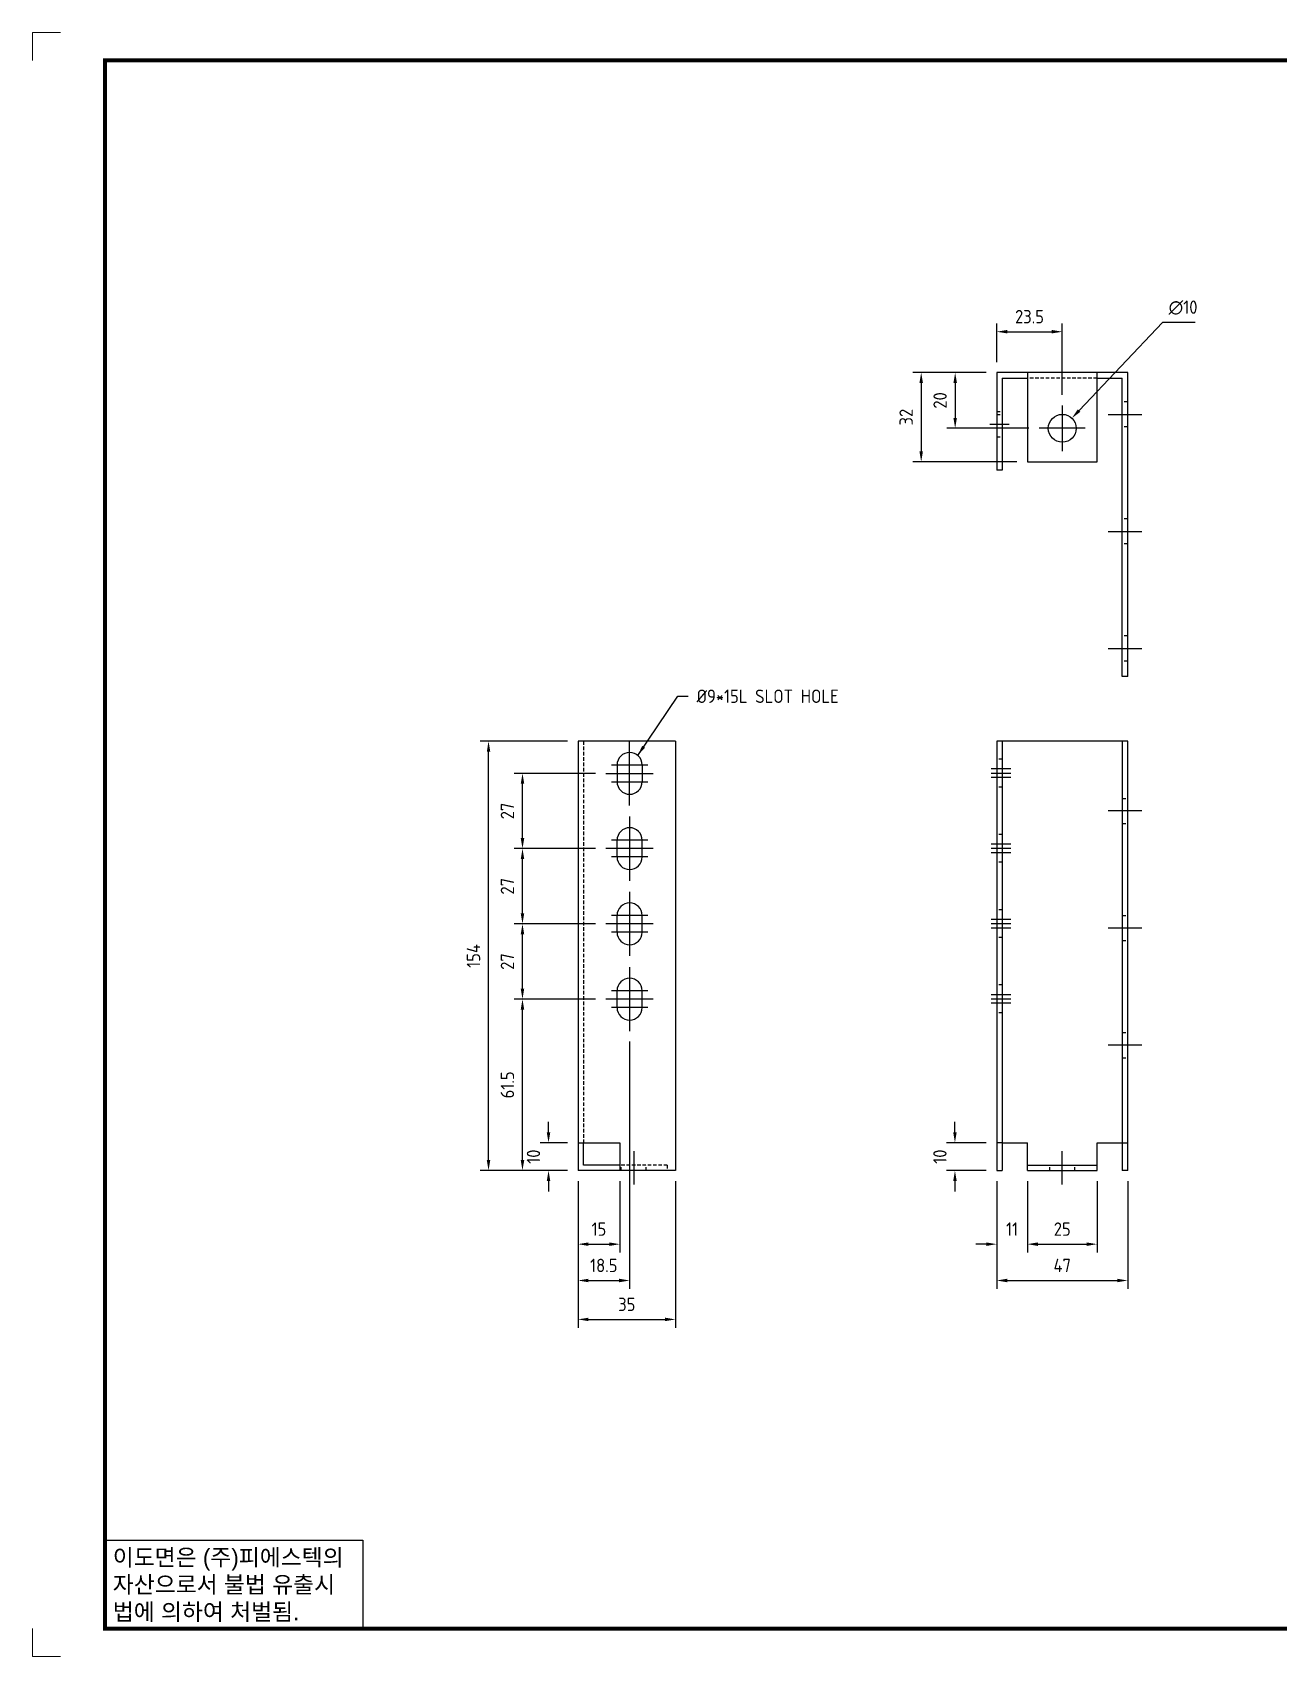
# Model space of a CAD drawing. Header units: millimetres. Extents: x 24815 to 37444, y -10619 to 6020.
# Drawn here: x 25763 to 26210, y -7723 to -7140 of the extents above; entities that cross this region are included whole.
import ezdxf
from ezdxf.enums import TextEntityAlignment as Align

# ---------------------------------------------------------------- set-up
doc = ezdxf.new("R2010")
doc.units = ezdxf.units.MM
for name, pattern in [('CENTER', [50.8, 31.75, -6.35, 6.35, -6.35]), ('CENTER1', [10, 7, -1, 1, -1]), ('HIDDEN', [9.525, 6.35, -3.175])]:
    doc.linetypes.add(name, pattern=pattern)
doc.layers.add('FORMAT-1', color=7, linetype='Continuous')
doc.layers.add('line', color=3, linetype='Continuous')
doc.styles.add('h1', font='')
doc.styles.add('HAN', font='')
doc.styles.add('RC', font='ROMANC.SHX')
doc.styles.add('ROMANT', font='romant')
doc.styles.get("Standard").update_dxf_attribs({"font": 'ISOCP.SHX', "bigfont": 'WHGTXT.SHX'})
doc.styles.get('h1').set_extended_font_data('New Gulim')
doc.styles.get('HAN').set_extended_font_data('GulimChe')
doc.dimstyles.new('PS-1.5', dxfattribs={"dimscale": 1.5, "dimtxt": 3.2, "dimasz": 2.5, "dimexe": 2, "dimexo": 2.5, "dimgap": 2, "dimtad": 1, "dimtoh": 1, "dimrnd": 0.05, "dimzin": 12, "dimdsep": 46, "dimtxsty": 'Standard', "dimcen": 0, "dimclrt": 2, "dimazin": 3, "dimtfac": 1, "dimtofl": 0, "dimtmove": 0, "dimatfit": 3, "dimfxl": 0.18, "dimtolj": 1, "dimtzin": 0, "dimarcsym": 0})

# ---------------------------------------------------------------- blocks, each defined once
blk = doc.blocks.new('t3')
for p, q in [((0, 15.88), (46.25, 15.88)), ((0, 15.88), (0, 0)), ((46.25, 15.88), (46.25, 0)), ((0, 0), (46.25, 0))]:
    blk.add_line(p, q)
at = {"color": 1, "style": 'h1'}
for s, p in [('이도면은 (주)피에스텍의', (1.4, 11.29)), ('자산으로서 불법 유출시', (1.4, 6.41)), ('법에 의하여 처벌됨.', (1.4, 1.52))]:
    blk.add_text(s, height=3, dxfattribs=at).set_placement(p)
blk = doc.blocks.new('new LOGO')
at = {"layer": 'line'}
h = blk.add_hatch(color=250, dxfattribs=at)
h.paths.add_polyline_path([(44.5, 69.4), (46.6, 69.4, -0.129793), (52, 68, 0.221832), (43.6, 71.9), (41.5, 71.9), (41.5, 27.9), (43.6, 27.9, 0.02048), (44.5, 28)], flags=17)
h.paths.add_polyline_path([(44.5, 13.9), (57.3, 13.9, 0.72362), (77.1, 73.9, -0.679777), (54.3, 16.4), (41.5, 16.4), (41.5, -0.1), (3, -0.1), (3, -2.6), (44.5, -2.6)])
h.paths.add_polyline_path([(117.9, 14.2), (71.5, -44.4), (77.1, -39.6), (120.8, 15.6), (92, 28.9), (173.3, 106), (177.5, 111.4), (89.1, 27.6)])
h.paths.add_polyline_path([(162.7, 71.9), (162.7, 69.4), (172.5, 69.4), (172.5, 71.9)], flags=17)
h.paths.add_polyline_path([(217.7, 69.4), (230.5, 69.4), (230.5, 80.4), (227.5, 80.4), (227.5, 71.9), (214.7, 71.9), (214.7, -0.1), (175.5, -0.1), (175.5, -2.6), (217.7, -2.6)])
h.paths.add_polyline_path([(297.8, 46.6), (294.8, 46.6), (294.8, 37.4), (276, 37.4), (276, 10.9), (279, 10.9), (279, 34.9), (297.8, 34.9)])
h.paths.add_polyline_path([(300, 8.4), (297, 8.4), (297, -0.1), (237.5, -0.1), (237.5, -2.6), (300, -2.6)])
h.paths.add_polyline_path([(297.8, 80.4), (294.8, 80.4), (294.8, 71.9), (276, 71.9), (276, 49.1), (279, 49.1), (279, 69.4), (297.8, 69.4)])
h.paths.add_polyline_path([(350.2, 80.4), (347.2, 80.4), (347.2, 61.6), (350.2, 63.5)])
h.paths.add_polyline_path([(350.2, 26.7), (347.2, 35.2), (347.2, -0.1), (308.5, -0.1), (308.5, -2.6), (350.2, -2.6)])
h.paths.add_polyline_path([(402.7, 80.4), (396.5, 80.4), (379.6, 66.8), (400.5, -0.1), (361.8, -0.1), (362.7, -2.6), (403.5, -2.6), (382.6, 64.3)])
blk.add_hatch(color=5, dxfattribs=at).paths.add_polyline_path([(166.3, 35), (131, 49), (180.4, 112.7), (92, 28.9), (120.8, 15.6), (74.4, -43)])
h = blk.add_hatch(color=253, dxfattribs=at)
edge = h.paths.add_edge_path()
edge.add_ellipse((333.9, 86.4), major_axis=(-165.9, 0), ratio=0.39426, start_angle=111.5127, end_angle=334.469)
edge.add_ellipse((314.1, 81.2), major_axis=(-153.7, 0), ratio=0.40699, start_angle=121.3066, end_angle=327.7437, ccw=False)
edge.add_line((394, 27.8), (394.7, 25.6))
h = blk.add_hatch(color=1, dxfattribs=at)
h.paths.add_polyline_path([(41.5, 16.4), (54.3, 16.4, 1), (54.3, 82.9), (0, 82.9), (0, -0.1), (41.5, -0.1)])
h.paths.add_polyline_path([(41.5, 27.9), (41.5, 71.9), (43.6, 71.9, -0.414214), (54.6, 60.9), (54.6, 38.9, -0.414214), (43.6, 27.9)], flags=16)
h.paths.add_polyline_path([(214.7, 71.9), (227.5, 71.9), (227.5, 82.9), (159.7, 82.9), (159.7, 71.9), (172.5, 71.9), (172.5, -0.1), (214.7, -0.1)])
h.paths.add_polyline_path([(276, 37.4), (294.8, 37.4), (294.8, 49.1), (276, 49.1), (276, 71.9), (294.8, 71.9), (294.8, 82.9), (234.5, 82.9), (234.5, -0.1), (297, -0.1), (297, 10.9), (276, 10.9)])
h.paths.add_polyline_path([(347.2, 35.2), (359.7, -0.1), (400.5, -0.1), (379.6, 66.8), (399.7, 82.9), (380.6, 82.9), (347.2, 61.6), (347.2, 82.9), (305.5, 82.9), (305.5, -0.1), (347.2, -0.1)])
h = blk.add_hatch(color=250, dxfattribs=at)
edge = h.paths.add_edge_path()
edge.add_ellipse((237.8, -17.6), major_axis=(-14.3, 0), ratio=0.526336, start_angle=192.2456, end_angle=269.0748)
edge.add_line((238.1, -10.1), (237.6, -10.1))
edge.add_ellipse((237.8, -17.6), major_axis=(-14.3, 0), ratio=0.526336, start_angle=270.9252, end_angle=449.0748)
edge.add_line((237.6, -25.1), (238.1, -25.1))
edge.add_ellipse((237.8, -17.6), major_axis=(-14.3, 0), ratio=0.526336, start_angle=450.9252, end_angle=527.7544)
edge.add_line((251.7, -19.2), (254.1, -19.2))
edge.add_line((254.1, -19.2), (254.1, -27.1))
edge.add_line((254.1, -27.1), (263.1, -27.1))
edge.add_line((263.1, -27.1), (263.1, -10.1))
edge.add_line((263.1, -10.1), (254.1, -10.1))
edge.add_line((254.1, -10.1), (254.1, -16))
edge.add_line((254.1, -16), (251.7, -16))
h.paths.add_polyline_path([(241, -16.4), (241, -18.7, -1), (234.4, -18.7), (234.4, -16.4, -1)], flags=16)
h.paths.add_polyline_path([(278.2, -10.1), (268.1, -10.1), (268.1, -27.1), (278.2, -27.1)])
h.paths.add_polyline_path([(310.3, -10.1), (310.3, -11.1, -0.157169), (289.3, -17.5), (294, -19.9, 0.128407), (316.3, -15.9, 0.128407), (338.6, -19.9), (343.3, -17.5, -0.157169), (322.2, -11.1), (322.2, -10.1)])
h.paths.add_polyline_path([(342.1, -25.1), (342.1, -22.3), (290.4, -22.3), (290.4, -25.1)])
h.paths.add_polyline_path([(352, -10.1), (352, -16.2, 0.414214), (354, -18.2), (378.7, -18.2), (378.7, -19.6), (390.2, -19.6), (390.2, -10.1), (378.7, -10.1), (378.7, -13.6), (374.7, -13.6), (374.7, -15.1), (378.7, -15.1), (378.7, -16.2), (364.7, -16.2), (364.7, -15.1), (371.2, -15.1), (371.2, -13.6), (364.7, -13.6), (364.7, -12.6), (374.7, -12.6), (374.7, -10.1)])
h.paths.add_polyline_path([(393.8, -10.1), (393.8, -19.6), (405, -19.6), (405, -10.1)])
h.paths.add_polyline_path([(405, -27.1), (405, -20.9), (356.8, -20.9), (356.8, -23), (391.8, -23), (391.8, -27.1)])
h.paths.add_polyline_path([(200.4, -10.1), (200.4, -22.3), (193.2, -22.3), (193.2, -12.6), (196.6, -12.6), (196.6, -10.1), (161, -10.1), (161, -12.6), (164.5, -12.6), (164.5, -22.3), (161, -22.3), (161, -25.1), (200.4, -25.1), (200.4, -27.1), (213.9, -27.1), (213.9, -10.1)])
h.paths.add_polyline_path([(182, -12.6), (175.6, -12.6), (175.6, -22.3), (182, -22.3)], flags=17)
blk = doc.blocks.new('format-3')
at = {"color": 3, "lineweight": 9}
for p, q in [((0, 286.3), (0, 291.3)), ((5, 291.3), (0, 291.3)), ((414.5, 291.3), (419.5, 291.3)), ((419.5, 286.3), (419.5, 291.3)), ((0, 5), (0, 0)), ((419.5, 5), (419.5, 0)), ((5, 0), (0, 0)), ((414.5, 0), (419.5, 0))]:
    blk.add_line(p, q, dxfattribs=at)
at = {"color": 180}
for p, q in [((258.97, 281.75), (258.97, 286.3)), ((272.71, 281.75), (272.71, 286.3)), ((287.94, 281.75), (287.94, 286.3)), ((367.22, 281.75), (367.22, 286.3)), ((382.45, 281.75), (382.45, 286.3)), ((397.61, 281.75), (397.61, 286.3)), ((258.97, 281.75), (414.5, 281.75)), ((228.5, 39.49), (228.5, 5)), ((228.5, 39.49), (414.5, 39.49)), ((235.29, 39.49), (235.29, 34.21)), ((261.24, 34.21), (261.24, 39.49)), ((326.9, 39.49), (326.9, 34.21)), ((356.11, 39.49), (356.11, 34.21)), ((362.93, 39.49), (362.93, 34.21)), ((384.48, 39.49), (384.48, 34.21)), ((228.5, 34.21), (252.48, 34.21)), ((268.96, 5), (268.96, 34.21)), ((285.45, 5), (285.45, 34.21)), ((301.94, 5), (301.94, 34.21)), ((314.72, 34.21), (314.72, 23.65)), ((326.9, 34.21), (326.9, 18.37)), ((356.11, 34.21), (356.11, 5)), ((228.5, 28.93), (252.48, 28.93)), ((244.89, 5.23), (244.89, 28.93)), ((252.48, 28.93), (414.5, 28.93)), ((228.5, 24.98), (252.48, 24.98)), ((301.94, 23.65), (414.5, 23.65)), ((228.5, 21.03), (252.48, 21.03)), ((301.94, 18.37), (414.5, 18.37)), ((314.72, 18.37), (314.72, 5)), ((228.5, 17.08), (252.48, 17.08)), ((228.5, 13.13), (252.48, 13.13)), ((301.94, 13.09), (356.11, 13.09)), ((228.5, 9.18), (252.48, 9.18)), ((252.48, 9.95), (301.94, 9.95))]:
    blk.add_line(p, q, dxfattribs=at)
at = {"const_width": 0.7}
blk.add_lwpolyline([(252.48, 5), (252.48, 34.21), (414.5, 34.21)], dxfattribs=at)
at = {"layer": 'FORMAT-1', "const_width": 0.7}
blk.add_lwpolyline([(13, 5), (13, 286.3), (414.5, 286.3), (414.5, 5)], close=True, dxfattribs=at)
blk.add_blockref('t3', (13, 5))
at = {"xscale": 0.05400000000000027, "yscale": 0.05400000000000027, "zscale": 0.05400000000000027}
blk.add_blockref('new LOGO', (357.35, 8.65), dxfattribs=at)
at = {"color": 2}
for s, height, style, p in [('REV. NO.', 1.56, 'RC', (260.23, 282.95)), ('DATE', 1.788, 'RC', (276.95, 282.94)), ('DESCRIPTION OF REVISION', 1.7875, 'RC', (309.98, 282.94)), ('DRA.BY', 1.788, 'RC', (369.83, 282.94)), ('CH.BY', 1.788, 'RC', (385.59, 282.94)), ('APP.BY', 1.788, 'RC', (400.18, 282.94)), ('COLOR/FINISH', 1.7424, 'RC', (363.8, 35.83)), ('NO', 1.742, 'RC', (230.16, 35.83)), ('PART NO', 1.742, 'RC', (241.36, 35.83)), ('DESCRIPTION', 1.7424, 'RC', (286.43, 35.83)), ('MATERIAL', 1.742, 'RC', (335.52, 35.83)), ("Q'TY", 1.742, 'RC', (356.17, 35.83)), ('REMARK', 1.742, 'RC', (394.37, 35.83)), (' TOLERANCE', 1.9, 'RC', (230.11, 30.22)), ('DRAWN', 1.9, 'RC', (255, 30.22)), ('CHECKED', 1.9, 'RC', (269.71, 30.22)), ('APPROVED', 1.9, 'RC', (285.8, 30.22)), ('UNIT', 1.742, 'RC', (305.19, 30.55)), ('SCALE', 1.742, 'RC', (316.32, 30.55)), ('MODEL NAME', 2.178, 'RC', (330.12, 30.46)), ('    ~ 6', 2, 'HAN', (229.8, 26.03)), ('0.08', 2, 'HAN', (246.57, 26.31)), ('mm', 1.742, 'RC', (305.67, 25.56)), ('PART NAME', 2.178, 'RC', (331.17, 25.24)), ('  7 ~ 30', 2, 'HAN', (229.8, 21.91)), ('0.1', 2, 'HAN', (246.57, 22.2)), ('3rd ANGLE PROJ.', 1.7424, 'RC', (302.87, 19.97)), ('PART NO.', 2.178, 'RC', (332.84, 19.85)), (' 31 ~ 120', 2, 'HAN', (229.8, 18.04)), ('0.2', 2, 'HAN', (246.57, 18.32)), ('121 ~ 300', 2, 'HAN', (229.8, 14.42)), ('0.4', 2, 'HAN', (246.57, 14.2)), ('SIZE', 1.742, 'RC', (305.39, 14.71)), ('REFERENCE', 2.178, 'RC', (323.52, 14.69)), ('301 ~ 600', 2, 'HAN', (229.8, 10.04)), ('0.6', 2, 'HAN', (246.57, 10.32)), ('601 ~ 1200', 2, 'HAN', (229.8, 6.05)), ('0.8', 2, 'HAN', (246.57, 6.33))]:
    blk.add_text(s, height=height, dxfattribs=dict(at, style=style)).set_placement(p)
at = {"style": 'ROMANT'}
for s, p in [('POWER', (385.15, 13.96)), ('SYSTEM', (385.15, 10.31)), ('TECHNOLOGY', (385.15, 6.56))]:
    blk.add_text(s, height=2.7, dxfattribs=at).set_placement(p)
at = {"color": 2, "lineweight": 25, "style": 'RC'}
blk.add_text('A3', height=4.182, dxfattribs=at).set_placement((304.61, 7.14))
at = {"style": 'HAN'}
for tag, height, p in [('MODEL-NAME', 3, (386.1, 31.53)), ('SCALE', 2.7, (320.81, 26.29)), ('PART-NAME', 3, (386.1, 26.29)), ('DRA-BY', 3, (260.72, 19.44)), ('CH-BY', 3, (277.21, 19.44)), ('APP-BY', 3, (293.7, 19.44)), ('PART-NO', 3, (386.1, 21.01)), ('CH-DATE', 2.5, (277.21, 7.47)), ('관련업체', 3, (333.52, 9.26)), ('DRA-DATE', 2.5, (260.72, 7.47)), ('APP-DATE', 2.5, (293.7, 7.47))]:
    blk.add_attdef(tag, text='', height=height, dxfattribs=at).set_placement(p, align=Align.MIDDLE_CENTER)
blk = doc.blocks.new('*D1252')
at = {"color": 0, "lineweight": -2, "transparency": 16777216}
for p, q in [((25965.38, -7486.89), (25936.2, -7486.89)), ((25939.2, -7544.64), (25939.2, -7490.64)), ((25955.38, -7548.39), (25936.2, -7548.39))]:
    blk.add_line(p, q, dxfattribs=at)
at = {"color": 0, "transparency": 16777216}
for points in [[(25938.58, -7490.64), (25939.83, -7490.64), (25939.2, -7486.89)], [(25938.58, -7544.64), (25939.83, -7544.64), (25939.2, -7548.39)]]:
    blk.add_solid(points, dxfattribs=at)
at = {"layer": 'Defpoints', "color": 0, "transparency": 16777216}
for p in [(25939.2, -7486.89), (25969.13, -7486.89), (25959.13, -7548.39)]:
    blk.add_point(p, dxfattribs=at)
at = {"color": 2, "transparency": 16777216, "insert": (25933.8, -7517.64), "char_height": 4.8, "attachment_point": 5, "rotation": 90}
blk.add_mtext('\\A1;61.5', dxfattribs=at)
blk = doc.blocks.new('*D1253')
at = {"color": 0, "lineweight": -2, "transparency": 16777216}
for p, q in [((25965.38, -7459.89), (25936.2, -7459.89)), ((25939.2, -7483.14), (25939.2, -7463.64)), ((25965.38, -7486.89), (25936.2, -7486.89))]:
    blk.add_line(p, q, dxfattribs=at)
at = {"color": 0, "transparency": 16777216}
for points in [[(25938.58, -7463.64), (25939.83, -7463.64), (25939.2, -7459.89)], [(25938.58, -7483.14), (25939.83, -7483.14), (25939.2, -7486.89)]]:
    blk.add_solid(points, dxfattribs=at)
at = {"layer": 'Defpoints', "color": 0, "transparency": 16777216}
for p in [(25939.2, -7459.89), (25969.13, -7459.89), (25969.13, -7486.89)]:
    blk.add_point(p, dxfattribs=at)
at = {"color": 2, "transparency": 16777216, "insert": (25933.8, -7473.39), "char_height": 4.8, "attachment_point": 5, "rotation": 90}
blk.add_mtext('\\A1;27', dxfattribs=at)
blk = doc.blocks.new('*D1254')
at = {"color": 0, "lineweight": -2, "transparency": 16777216}
for p, q in [((25965.38, -7432.89), (25936.2, -7432.89)), ((25939.2, -7456.14), (25939.2, -7436.64)), ((25965.38, -7459.89), (25936.2, -7459.89))]:
    blk.add_line(p, q, dxfattribs=at)
at = {"color": 0, "transparency": 16777216}
for points in [[(25938.58, -7436.64), (25939.83, -7436.64), (25939.2, -7432.89)], [(25938.58, -7456.14), (25939.83, -7456.14), (25939.2, -7459.89)]]:
    blk.add_solid(points, dxfattribs=at)
at = {"layer": 'Defpoints', "color": 0, "transparency": 16777216}
for p in [(25939.2, -7432.89), (25969.13, -7432.89), (25969.13, -7459.89, 0)]:
    blk.add_point(p, dxfattribs=at)
at = {"color": 2, "transparency": 16777216, "insert": (25933.8, -7446.39), "char_height": 4.8, "attachment_point": 5, "rotation": 90}
blk.add_mtext('\\A1;27', dxfattribs=at)
blk = doc.blocks.new('*D1255')
at = {"color": 0, "lineweight": -2, "transparency": 16777216}
for p, q in [((25965.38, -7405.89), (25936.2, -7405.89)), ((25939.2, -7429.14), (25939.2, -7409.64)), ((25965.38, -7432.89), (25936.2, -7432.89))]:
    blk.add_line(p, q, dxfattribs=at)
at = {"color": 0, "transparency": 16777216}
for points in [[(25938.58, -7409.64), (25939.83, -7409.64), (25939.2, -7405.89)], [(25938.58, -7429.14), (25939.83, -7429.14), (25939.2, -7432.89)]]:
    blk.add_solid(points, dxfattribs=at)
at = {"layer": 'Defpoints', "color": 0, "transparency": 16777216}
for p in [(25939.2, -7405.89), (25969.13, -7405.89, 0), (25969.13, -7432.89)]:
    blk.add_point(p, dxfattribs=at)
at = {"color": 2, "transparency": 16777216, "insert": (25933.8, -7419.39), "char_height": 4.8, "attachment_point": 5, "rotation": 90}
blk.add_mtext('\\A1;27', dxfattribs=at)
blk = doc.blocks.new('*D1256')
at = {"color": 0, "lineweight": -2, "transparency": 16777216}
for p, q in [((25955.38, -7394.39), (25924.02, -7394.39)), ((25927.02, -7544.64), (25927.02, -7398.14)), ((25955.38, -7548.39), (25924.02, -7548.39))]:
    blk.add_line(p, q, dxfattribs=at)
at = {"color": 0, "transparency": 16777216}
for points in [[(25926.4, -7398.14), (25927.65, -7398.14), (25927.02, -7394.39)], [(25926.4, -7544.64), (25927.65, -7544.64), (25927.02, -7548.39)]]:
    blk.add_solid(points, dxfattribs=at)
at = {"layer": 'Defpoints', "color": 0, "transparency": 16777216}
for p in [(25927.02, -7394.39), (25959.13, -7394.39, 0), (25959.13, -7548.39, 0)]:
    blk.add_point(p, dxfattribs=at)
at = {"color": 2, "transparency": 16777216, "insert": (25921.62, -7471.39), "char_height": 4.8, "attachment_point": 5, "rotation": 90}
blk.add_mtext('\\A1;154', dxfattribs=at)
blk = doc.blocks.new('*D1257')
at = {"color": 0, "lineweight": -2, "transparency": 16777216}
for p, q in [((25977.63, -7502.14), (25977.63, -7590.82)), ((25959.13, -7552.14), (25959.13, -7590.82)), ((25962.88, -7587.82), (25973.88, -7587.82))]:
    blk.add_line(p, q, dxfattribs=at)
at = {"color": 0, "transparency": 16777216}
for points in [[(25962.88, -7587.2), (25962.88, -7588.45), (25959.13, -7587.82)], [(25973.88, -7587.2), (25973.88, -7588.45), (25977.63, -7587.82)]]:
    blk.add_solid(points, dxfattribs=at)
at = {"layer": 'Defpoints', "color": 0, "transparency": 16777216}
for p in [(25977.63, -7498.39), (25959.13, -7548.39), (25977.63, -7587.82)]:
    blk.add_point(p, dxfattribs=at)
at = {"color": 2, "transparency": 16777216, "insert": (25968.38, -7582.42), "char_height": 4.8, "attachment_point": 5}
blk.add_mtext('\\A1;18.5', dxfattribs=at)
blk = doc.blocks.new('*D1258')
at = {"color": 0, "lineweight": -2, "transparency": 16777216}
for p, q in [((25959.13, -7552.14), (25959.13, -7577.79)), ((25974.13, -7552.14), (25974.13, -7577.79)), ((25962.88, -7574.79), (25970.38, -7574.79))]:
    blk.add_line(p, q, dxfattribs=at)
at = {"color": 0, "transparency": 16777216}
for points in [[(25962.88, -7574.17), (25962.88, -7575.42), (25959.13, -7574.79)], [(25970.38, -7574.17), (25970.38, -7575.42), (25974.13, -7574.79)]]:
    blk.add_solid(points, dxfattribs=at)
at = {"layer": 'Defpoints', "color": 0, "transparency": 16777216}
for p in [(25959.13, -7548.39), (25974.13, -7548.39), (25974.13, -7574.79)]:
    blk.add_point(p, dxfattribs=at)
at = {"color": 2, "transparency": 16777216, "insert": (25966.63, -7569.39), "char_height": 4.8, "attachment_point": 5}
blk.add_mtext('\\A1;15', dxfattribs=at)
blk = doc.blocks.new('*D1259')
at = {"color": 0, "lineweight": -2, "transparency": 16777216}
for p, q in [((25959.13, -7552.14), (25959.13, -7604.78)), ((25994.13, -7552.14), (25994.13, -7604.78)), ((25962.88, -7601.78), (25990.38, -7601.78))]:
    blk.add_line(p, q, dxfattribs=at)
at = {"color": 0, "transparency": 16777216}
for points in [[(25962.88, -7601.16), (25962.88, -7602.41), (25959.13, -7601.78)], [(25990.38, -7601.16), (25990.38, -7602.41), (25994.13, -7601.78)]]:
    blk.add_solid(points, dxfattribs=at)
at = {"layer": 'Defpoints', "color": 0, "transparency": 16777216}
for p in [(25959.13, -7548.39), (25994.13, -7548.39), (25994.13, -7601.78)]:
    blk.add_point(p, dxfattribs=at)
at = {"color": 2, "transparency": 16777216, "insert": (25976.63, -7596.38), "char_height": 4.8, "attachment_point": 5}
blk.add_mtext('\\A1;35', dxfattribs=at)
blk = doc.blocks.new('*D1260')
at = {"color": 0, "lineweight": -2, "transparency": 16777216}
for p, q in [((25948.55, -7534.64), (25948.55, -7530.89)), ((25955.38, -7538.39), (25945.55, -7538.39)), ((25955.38, -7548.39), (25945.55, -7548.39)), ((25948.55, -7552.14), (25948.55, -7555.89))]:
    blk.add_line(p, q, dxfattribs=at)
at = {"color": 0, "transparency": 16777216}
for points in [[(25947.92, -7534.64), (25949.17, -7534.64), (25948.55, -7538.39)], [(25947.92, -7552.14), (25949.17, -7552.14), (25948.55, -7548.39)]]:
    blk.add_solid(points, dxfattribs=at)
at = {"layer": 'Defpoints', "color": 0, "transparency": 16777216}
for p in [(25948.55, -7538.39), (25959.13, -7538.39), (25959.13, -7548.39)]:
    blk.add_point(p, dxfattribs=at)
at = {"color": 2, "transparency": 16777216, "insert": (25943.15, -7543.39), "char_height": 4.8, "attachment_point": 5, "rotation": 90}
blk.add_mtext('\\A1;10', dxfattribs=at)
blk = doc.blocks.new('*D1261')
at = {"color": 0, "lineweight": -2, "transparency": 16777216}
for p, q in [((26109.36, -7552.14), (26109.36, -7577.79)), ((26120.36, -7552.14), (26120.36, -7577.79)), ((26105.61, -7574.79), (26101.86, -7574.79)), ((26124.11, -7574.79), (26127.86, -7574.79))]:
    blk.add_line(p, q, dxfattribs=at)
at = {"color": 0, "transparency": 16777216}
for points in [[(26105.61, -7574.17), (26105.61, -7575.42), (26109.36, -7574.79)], [(26124.11, -7574.17), (26124.11, -7575.42), (26120.36, -7574.79)]]:
    blk.add_solid(points, dxfattribs=at)
at = {"layer": 'Defpoints', "color": 0, "transparency": 16777216}
for p in [(26109.36, -7548.39), (26120.36, -7548.39), (26120.36, -7574.79)]:
    blk.add_point(p, dxfattribs=at)
at = {"color": 2, "transparency": 16777216, "insert": (26114.86, -7569.39), "char_height": 4.8, "attachment_point": 5}
blk.add_mtext('\\A1;11', dxfattribs=at)
blk = doc.blocks.new('*D1262')
at = {"color": 0, "lineweight": -2, "transparency": 16777216}
for p, q in [((26120.36, -7552.14), (26120.36, -7577.79)), ((26145.36, -7552.14), (26145.36, -7577.79)), ((26124.11, -7574.79), (26141.61, -7574.79))]:
    blk.add_line(p, q, dxfattribs=at)
at = {"color": 0, "transparency": 16777216}
for points in [[(26124.11, -7574.17), (26124.11, -7575.42), (26120.36, -7574.79)], [(26141.61, -7574.17), (26141.61, -7575.42), (26145.36, -7574.79)]]:
    blk.add_solid(points, dxfattribs=at)
at = {"layer": 'Defpoints', "color": 0, "transparency": 16777216}
for p in [(26120.36, -7548.39), (26145.36, -7548.39), (26145.36, -7574.79)]:
    blk.add_point(p, dxfattribs=at)
at = {"color": 2, "transparency": 16777216, "insert": (26132.86, -7569.39), "char_height": 4.8, "attachment_point": 5}
blk.add_mtext('\\A1;25', dxfattribs=at)
blk = doc.blocks.new('*D1263')
at = {"color": 0, "lineweight": -2, "transparency": 16777216}
for p, q in [((26109.36, -7552.14), (26109.36, -7590.82)), ((26156.36, -7552.14), (26156.36, -7590.82)), ((26113.11, -7587.82), (26152.61, -7587.82))]:
    blk.add_line(p, q, dxfattribs=at)
at = {"color": 0, "transparency": 16777216}
for points in [[(26113.11, -7587.2), (26113.11, -7588.45), (26109.36, -7587.82)], [(26152.61, -7587.2), (26152.61, -7588.45), (26156.36, -7587.82)]]:
    blk.add_solid(points, dxfattribs=at)
at = {"layer": 'Defpoints', "color": 0, "transparency": 16777216}
for p in [(26109.36, -7548.39), (26156.36, -7548.39), (26156.36, -7587.82)]:
    blk.add_point(p, dxfattribs=at)
at = {"color": 2, "transparency": 16777216, "insert": (26132.86, -7582.42), "char_height": 4.8, "attachment_point": 5}
blk.add_mtext('\\A1;47', dxfattribs=at)
blk = doc.blocks.new('*D1264')
at = {"color": 0, "lineweight": -2, "transparency": 16777216}
for p, q in [((26094.36, -7534.64), (26094.36, -7530.89)), ((26105.61, -7538.39), (26091.36, -7538.39)), ((26105.61, -7548.39), (26091.36, -7548.39)), ((26094.36, -7552.14), (26094.36, -7555.89))]:
    blk.add_line(p, q, dxfattribs=at)
at = {"color": 0, "transparency": 16777216}
for points in [[(26093.74, -7534.64), (26094.99, -7534.64), (26094.36, -7538.39)], [(26093.74, -7552.14), (26094.99, -7552.14), (26094.36, -7548.39)]]:
    blk.add_solid(points, dxfattribs=at)
at = {"layer": 'Defpoints', "color": 0, "transparency": 16777216}
for p in [(26094.36, -7538.39), (26109.36, -7538.39), (26109.36, -7548.39)]:
    blk.add_point(p, dxfattribs=at)
at = {"color": 2, "transparency": 16777216, "insert": (26088.96, -7543.39), "char_height": 4.8, "attachment_point": 5, "rotation": 90}
blk.add_mtext('\\A1;10', dxfattribs=at)
blk = doc.blocks.new('*D1275')
at = {"color": 0, "lineweight": -2, "transparency": 16777216}
for p, q in [((26105.61, -7262.11), (26079.25, -7262.11)), ((26082.25, -7265.86), (26082.25, -7290.36)), ((26116.61, -7294.11), (26079.25, -7294.11))]:
    blk.add_line(p, q, dxfattribs=at)
at = {"color": 0, "transparency": 16777216}
for points in [[(26081.62, -7265.86), (26082.87, -7265.86), (26082.25, -7262.11)], [(26081.62, -7290.36), (26082.87, -7290.36), (26082.25, -7294.11)]]:
    blk.add_solid(points, dxfattribs=at)
at = {"layer": 'Defpoints', "color": 0, "transparency": 16777216}
for p in [(26109.36, -7262.11), (26082.25, -7294.11), (26120.36, -7294.11)]:
    blk.add_point(p, dxfattribs=at)
at = {"color": 2, "transparency": 16777216, "insert": (26076.85, -7278.11), "char_height": 4.8, "attachment_point": 5, "rotation": 90}
blk.add_mtext('\\A1;32', dxfattribs=at)
blk = doc.blocks.new('*D1276')
at = {"color": 0, "lineweight": -2, "transparency": 16777216}
for p, q in [((26109.36, -7258.36), (26109.36, -7244.46)), ((26113.11, -7247.46), (26129.11, -7247.46)), ((26132.86, -7270.14), (26132.86, -7244.46))]:
    blk.add_line(p, q, dxfattribs=at)
at = {"color": 0, "transparency": 16777216}
for points in [[(26113.11, -7246.83), (26113.11, -7248.08), (26109.36, -7247.46)], [(26129.11, -7246.83), (26129.11, -7248.08), (26132.86, -7247.46)]]:
    blk.add_solid(points, dxfattribs=at)
at = {"layer": 'Defpoints', "color": 0, "transparency": 16777216}
for p in [(26132.86, -7247.46), (26109.36, -7262.11), (26132.86, -7273.89)]:
    blk.add_point(p, dxfattribs=at)
at = {"color": 2, "transparency": 16777216, "insert": (26121.11, -7242.06), "char_height": 4.8, "attachment_point": 5}
blk.add_mtext('\\A1;23.5', dxfattribs=at)
blk = doc.blocks.new('*D1277')
at = {"color": 0, "lineweight": -2, "transparency": 16777216}
for p, q in [((26168.87, -7244.21), (26138.89, -7275.77)), ((26180.52, -7244.21), (26168.87, -7244.21))]:
    blk.add_line(p, q, dxfattribs=at)
at = {"color": 0, "transparency": 16777216}
blk.add_solid([(26138.43, -7275.34), (26139.34, -7276.2), (26136.3, -7278.49)], dxfattribs=at)
at = {"layer": 'Defpoints', "color": 0, "transparency": 16777216}
for p in [(26136.3, -7278.49, 0), (26129.41, -7285.74, 0)]:
    blk.add_point(p, dxfattribs=at)
at = {"color": 2, "transparency": 16777216, "insert": (26176.2, -7238.81), "char_height": 4.8, "attachment_point": 5}
blk.add_mtext('\\A1;∅10', dxfattribs=at)
blk = doc.blocks.new('*D1278')
at = {"color": 0, "lineweight": -2, "transparency": 16777216}
for p, q in [((26105.61, -7262.11), (26091.44, -7262.11)), ((26094.44, -7265.86), (26094.44, -7278.36)), ((26120.88, -7282.11), (26091.44, -7282.11))]:
    blk.add_line(p, q, dxfattribs=at)
at = {"color": 0, "transparency": 16777216}
for points in [[(26093.82, -7265.86), (26095.07, -7265.86), (26094.44, -7262.11)], [(26093.82, -7278.36), (26095.07, -7278.36), (26094.44, -7282.11)]]:
    blk.add_solid(points, dxfattribs=at)
at = {"layer": 'Defpoints', "color": 0, "transparency": 16777216}
for p in [(26109.36, -7262.11), (26094.44, -7282.11), (26124.63, -7282.11)]:
    blk.add_point(p, dxfattribs=at)
at = {"color": 2, "transparency": 16777216, "insert": (26089.04, -7272.11), "char_height": 4.8, "attachment_point": 5, "rotation": 90}
blk.add_mtext('\\A1;20', dxfattribs=at)

msp = doc.modelspace()

# ---------------------------------------------------------------- linework, layer by layer
at = {"color": 6}
for p, q in [((26109.3589, -7262.114, 0.00071), (26109.3589, -7297.114, 0.00071)), ((26156.3589, -7262.114, 0.00071), (26109.3589, -7262.114, 0.00071)), ((26111.3589, -7264.114, 0.00071), (26111.3589, -7297.114, 0.00071)), ((26111.3589, -7264.114, 0.00071), (26120.3589, -7264.114, 0.00071)), ((26120.3589, -7262.114, 0.00071), (26120.3589, -7294.114, 0.00071)), ((26145.3589, -7294.114, 0.00071), (26145.3589, -7262.114, 0.00071)), ((26145.3589, -7264.114, 0.00071), (26154.3589, -7264.114, 0.00071)), ((26154.3589, -7371.114, 0.00071), (26154.3589, -7264.114, 0.00071)), ((26156.3589, -7371.114, 0.00071), (26156.3589, -7262.114, 0.00071)), ((26120.3589, -7294.114, 0.00071), (26145.3589, -7294.114, 0.00071)), ((26111.3589, -7297.114, 0.00071), (26109.3589, -7297.114, 0.00071)), ((26156.3589, -7371.114, 0.00071), (26154.3589, -7371.114, 0.00071)), ((25959.1332, -7394.39186, 0.00071), (25959.1332, -7548.39186, 0.00071)), ((25994.1332, -7394.39186, 0.00071), (25959.1332, -7394.39186, 0.00071)), ((25994.1332, -7394.39186, 0.00071), (25994.1332, -7548.39186, 0.00071)), ((26109.3589, -7394.39186, 0.00071), (26109.3589, -7548.39186, 0.00071)), ((26156.3589, -7394.39186, 0.00071), (26109.3589, -7394.39186, 0.00071)), ((26111.3589, -7394.39186, 0.00071), (26111.3589, -7548.39186, 0.00071)), ((26154.3589, -7394.39186, 0.00071), (26154.3589, -7548.39186, 0.00071)), ((26156.3589, -7548.39186, 0.00071), (26156.3589, -7394.39186, 0.00071)), ((25973.13322, -7402.89186, 0.00071), (25973.13322, -7408.89186, 0.00071)), ((25982.13322, -7402.89186, 0.00071), (25982.13322, -7408.89186, 0.00071)), ((25973.13322, -7435.89186, 0.00071), (25973.13322, -7429.89186, 0.00071)), ((25982.13322, -7435.89186, 0.00071), (25982.13322, -7429.89186, 0.00071)), ((25973.13322, -7462.89186, 0.00071), (25973.13322, -7456.89186, 0.00071)), ((25982.13322, -7462.89186, 0.00071), (25982.13322, -7456.89186, 0.00071)), ((25973.13322, -7489.89186, 0.00071), (25973.13322, -7483.89186, 0.00071)), ((25982.13322, -7489.89186, 0.00071), (25982.13322, -7483.89186, 0.00071)), ((25959.1332, -7538.39186, 0.00071), (25974.1332, -7538.39186, 0.00071)), ((25961.1332, -7546.39186, 0.00071), (25961.1332, -7538.39186, 0.00071)), ((25974.1332, -7538.39186, 0.00071), (25974.1332, -7548.39186, 0.00071)), ((26111.3589, -7538.39186, 0.00071), (26120.3589, -7538.39186, 0.00071)), ((26120.3589, -7548.39186, 0.00071), (26120.3589, -7538.39186, 0.00071)), ((26145.3589, -7538.39186, 0.00071), (26154.3589, -7538.39186, 0.00071)), ((26145.3589, -7548.39186, 0.00071), (26145.3589, -7538.39186, 0.00071)), ((25994.1332, -7548.39186, 0.00071), (25959.1332, -7548.39186, 0.00071)), ((25974.1332, -7546.39186, 0.00071), (25961.1332, -7546.39186, 0.00071)), ((25974.1332, -7546.39186, 0.00071), (25961.1332, -7546.39186, 0.00071)), ((26109.3589, -7548.39186, 0.00071), (26111.3589, -7548.39186, 0.00071)), ((26120.3589, -7546.39186, 0.00071), (26145.3589, -7546.39186, 0.00071)), ((26120.3589, -7548.39186, 0.00071), (26145.3589, -7548.39186, 0.00071)), ((26156.3589, -7548.39186, 0.00071), (26154.3589, -7548.39186, 0.00071))]:
    msp.add_line(p, q, dxfattribs=at)
at = {"color": 2, "linetype": 'HIDDEN', "ltscale": 0.2}
for p, q in [((26145.3589, -7264.114, 0.00071), (26120.3589, -7264.114, 0.00071)), ((26109.3589, -7276.114, 0.0007), (26111.3589, -7276.114, 0.0007)), ((26156.35546, -7272.614, 0.00071), (26154.35546, -7272.614, 0.00071)), ((26109.3589, -7277.114, 0.0007), (26111.3589, -7277.114, 0.0007)), ((26156.3589, -7281.614, 0.00071), (26154.3589, -7281.614, 0.00071)), ((26109.3589, -7285.114, 0.0007), (26111.3589, -7285.114, 0.0007)), ((26156.35546, -7314.614, 0.00071), (26154.35546, -7314.614, 0.00071)), ((26156.3589, -7323.614, 0.00071), (26154.3589, -7323.614, 0.00071)), ((26156.3589, -7356.614, 0.00071), (26154.3589, -7356.614, 0.00071)), ((26156.3589, -7365.614, 0.00071), (26154.3589, -7365.614, 0.00071)), ((25961.1332, -7394.39186, 0.00071), (25961.1332, -7538.39186, 0.00071)), ((26111.3589, -7400.80928, 0.00071), (26109.3589, -7400.80928, 0.00071)), ((26111.3589, -7410.80928, 0.00071), (26109.3589, -7410.80928, 0.00071)), ((26154.3589, -7414.89186, 0.00071), (26156.3589, -7414.89186, 0.00071)), ((26111.3589, -7427.80928, 0.00071), (26109.3589, -7427.80928, 0.00071)), ((26154.3589, -7423.89186, 0.00071), (26156.3589, -7423.89186, 0.00071)), ((26111.3589, -7437.80928, 0.00071), (26109.3589, -7437.80928, 0.00071)), ((26111.3589, -7454.80928, 0.00071), (26109.3589, -7454.80928, 0.00071)), ((26154.3589, -7456.89186, 0.00071), (26156.3589, -7456.89186, 0.00071)), ((26111.3589, -7464.80928, 0.00071), (26109.3589, -7464.80928, 0.00071)), ((26154.3589, -7465.89186, 0.00071), (26156.3589, -7465.89186, 0.00071)), ((26111.3589, -7481.80928, 0.00071), (26109.3589, -7481.80928, 0.00071)), ((26111.3589, -7491.80928, 0.00071), (26109.3589, -7491.80928, 0.00071)), ((26154.3589, -7498.89186, 0.00071), (26156.3589, -7498.89186, 0.00071)), ((26154.3589, -7507.89186, 0.00071), (26156.3589, -7507.89186, 0.00071)), ((25991.1332, -7546.39186, 0.00071), (25974.1332, -7546.39186, 0.00071)), ((25974.6332, -7548.39186, 0.0007), (25974.6332, -7546.39186, 0.0007)), ((25983.6332, -7548.39186, 0.0007), (25983.6332, -7546.39186, 0.0007)), ((25991.1332, -7546.39186, 0.00071), (25991.1332, -7548.39186, 0.00071)), ((26128.3589, -7548.39186, 0.0007), (26128.3589, -7546.39186, 0.0007)), ((26137.3589, -7548.39186, 0.0007), (26137.3589, -7546.39186, 0.0007))]:
    msp.add_line(p, q, dxfattribs=at)
at = {"color": 1, "linetype": 'CENTER', "ltscale": 3}
for p, q in [((26132.8589, -7273.88759, 0.00071), (26132.8589, -7290.34041, 0.00071)), ((26106.8589, -7280.61402, 0.00142), (26113.8589, -7280.61402, 0.00142)), ((26141.08531, -7282.114, 0.00071), (26124.63249, -7282.114, 0.00071)), ((26149.3589, -7277.114, 0.00071), (26161.3589, -7277.114, 0.00071)), ((26149.3589, -7319.114, 0.00071), (26161.3589, -7319.114, 0.00071)), ((26149.3589, -7361.114, 0.00071), (26161.3589, -7361.114, 0.00071)), ((26161.3589, -7419.39186, 0.00071), (26149.3589, -7419.39186, 0.00071)), ((26161.3589, -7461.39186, 0.00071), (26149.3589, -7461.39186, 0.00071)), ((26161.3589, -7503.39186, 0.00071), (26149.3589, -7503.39186, 0.00071)), ((25979.1332, -7541.39186, 0.00071), (25979.1332, -7553.39186, 0.00071)), ((26132.8589, -7553.39186, 0.00071), (26132.8589, -7541.39186, 0.00071))]:
    msp.add_line(p, q, dxfattribs=at)
at = {"color": 1, "linetype": 'CENTER', "ltscale": 10}
for p, q in [((25977.63322, -7417.39186, 0.00071), (25977.63322, -7394.39186, 0.00071)), ((25971.13322, -7402.89186, 0.00071), (25984.13322, -7402.89186, 0.00071)), ((25969.13322, -7405.89186, 0.00071), (25986.13322, -7405.89186, 0.00071)), ((25971.13322, -7408.89186, 0.00071), (25984.13322, -7408.89186, 0.00071)), ((25977.63322, -7421.39186, 0.00071), (25977.63322, -7444.39186, 0.00071)), ((25986.13322, -7432.89186, 0.00071), (25969.13322, -7432.89186, 0.00071)), ((25984.13322, -7429.89186, 0.00071), (25971.13322, -7429.89186, 0.00071)), ((25984.13322, -7435.89186, 0.00071), (25971.13322, -7435.89186, 0.00071)), ((25977.63322, -7448.39186, 0.00071), (25977.63322, -7471.39186, 0.00071)), ((25984.13322, -7456.89186, 0.00071), (25971.13322, -7456.89186, 0.00071)), ((25986.13322, -7459.89186, 0.00071), (25969.13322, -7459.89186, 0.00071)), ((25984.13322, -7462.89186, 0.00071), (25971.13322, -7462.89186, 0.00071)), ((25977.63322, -7475.39186, 0.00071), (25977.63322, -7498.39186, 0.00071)), ((25984.13322, -7483.89186, 0.00071), (25971.13322, -7483.89186, 0.00071)), ((25986.13322, -7486.89186, 0.00071), (25969.13322, -7486.89186, 0.00071)), ((25984.13322, -7489.89186, 0.00071), (25971.13322, -7489.89186, 0.00071))]:
    msp.add_line(p, q, dxfattribs=at)
at = {"color": 1, "linetype": 'CENTER1'}
for p, q in [((26114.3589, -7404.30928, 0.00071), (26106.3589, -7404.30928, 0.00071)), ((26114.35793, -7405.89186, 0.00071), (26106.35793, -7405.89186, 0.00071)), ((26114.35793, -7407.39186, 0.00071), (26106.35793, -7407.39186, 0.00071)), ((26114.35793, -7432.89186, 0.00071), (26106.35793, -7432.89186, 0.00071)), ((26114.3589, -7431.30928, 0.00071), (26106.3589, -7431.30928, 0.00071)), ((26114.35793, -7434.39186, 0.00071), (26106.35793, -7434.39186, 0.00071)), ((26114.35793, -7459.89186, 0.00071), (26106.35793, -7459.89186, 0.00071)), ((26114.35793, -7461.39186, 0.00071), (26106.35793, -7461.39186, 0.00071)), ((26114.3589, -7458.30928, 0.00071), (26106.3589, -7458.30928, 0.00071)), ((26114.3589, -7485.30928, 0.00071), (26106.3589, -7485.30928, 0.00071)), ((26114.35793, -7486.89186, 0.00071), (26106.35793, -7486.89186, 0.00071)), ((26114.35793, -7488.39186, 0.00071), (26106.35793, -7488.39186, 0.00071))]:
    msp.add_line(p, q, dxfattribs=at)
at = {"color": 2}
for p, q in [((26111.3589, -7538.39186, 0.00071), (26109.3589, -7538.39186, 0.00071)), ((26154.3589, -7538.39186, 0.00071), (26156.3589, -7538.39186, 0.00071))]:
    msp.add_line(p, q, dxfattribs=at)
at = {"color": 6}
msp.add_circle((26132.8589, -7282.114, 0.00071), 5, dxfattribs=at)
for centre, start, end in [((25977.63322, -7402.89186, 0.00071), 0, 180), ((25977.63322, -7408.89186, 0.00071), 180, 0), ((25977.63322, -7429.89186, 0.00071), 0, 180), ((25977.63322, -7435.89186, 0.00071), 180, 0), ((25977.63322, -7456.89186, 0.00071), 0, 180), ((25977.63322, -7462.89186, 0.00071), 180, 0), ((25977.63322, -7483.89186, 0.00071), 0, 180), ((25977.63322, -7489.89186, 0.00071), 180, 0)]:
    msp.add_arc(centre, 4.5, start, end, dxfattribs=at)

# ---------------------------------------------------------------- block references
ref = msp.add_blockref('format-3', (25763.39905, -7722.71426), dxfattribs=dict(xscale=2, yscale=2, zscale=2))
ref.add_attrib('DRA-DATE', '20.02.21', dxfattribs={"height": 5, "style": 'HAN'}).set_placement((26284.83912, -7707.76426), align=Align.MIDDLE_CENTER)
ref.add_attrib('DRA-BY', 'K.S.H', dxfattribs={"height": 6, "style": 'HAN'}).set_placement((26284.83912, -7683.83002), align=Align.MIDDLE_CENTER)
ref.add_attrib('MODEL-NAME', 'PSIH-15kW/15~20kHz', dxfattribs={"lineweight": 35, "height": 6, "style": 'HAN'}).set_placement((26535.59002, -7659.66404), align=Align.MIDDLE_CENTER)
ref.add_attrib('PART-NAME', 'BUSBAR_공진부', dxfattribs={"lineweight": 35, "height": 6, "style": 'HAN'}).set_placement((26535.59002, -7670.12578), align=Align.MIDDLE_CENTER)
ref.add_attrib('PART-NO', 'DPFB2525', dxfattribs={"lineweight": 35, "height": 6, "style": 'HAN'}).set_placement((26535.59002, -7680.68578), align=Align.MIDDLE_CENTER)
ref.add_attrib('SCALE', '1/2', dxfattribs={"height": 5.4, "style": 'HAN'}).set_placement((26405.01524, -7670.12578), align=Align.MIDDLE_CENTER)
ref.add_attrib('관련업체', '디엠시스', dxfattribs={"height": 5.5, "style": 'HAN'}).set_placement((26430.44565, -7704.18889), align=Align.MIDDLE_CENTER)

# ---------------------------------------------------------------- texts
at = {"color": 2, "insert": (26001.67462, -7375.83153), "char_height": 4.8, "attachment_point": 1}
msp.add_mtext('%%C9*15L SLOT HOLE', dxfattribs=at)

# ---------------------------------------------------------------- dimensions: what is measured, and where the dimension line sits
dim = msp.add_diameter_dim_2p(p1=(26129.41468, -7285.73855, 0.00078), p2=(26136.30311, -7278.48945, 0.00064), dimstyle='PS-1.5')
dim.commit()
dim.dimension.update_dxf_attribs({"geometry": '*D1277', "text_midpoint": (26176.19641, -7244.21262), "dimtype": 163})
for base, p1, p2, picture, middle in [((26132.8589, -7247.45891), (26109.3589, -7262.114), (26132.8589, -7273.88759), '*D1276', (26121.1089, -7242.05844)), ((25977.63322, -7587.82327, 0.00071), (25959.1332, -7548.39186, 0.00071), (25977.63322, -7498.39186, 0.00071), '*D1257', (25968.38321, -7582.42327, 0.00071)), ((25974.1332, -7574.79499), (25959.1332, -7548.39186), (25974.1332, -7548.39186), '*D1258', (25966.6332, -7569.39499)), ((25994.1332, -7601.78193), (25959.1332, -7548.39186), (25994.1332, -7548.39186), '*D1259', (25976.6332, -7596.38193)), ((26120.3589, -7574.79499), (26109.3589, -7548.39186), (26120.3589, -7548.39186), '*D1261', (26114.8589, -7569.39499)), ((26156.3589, -7587.82327), (26109.3589, -7548.39186), (26156.3589, -7548.39186), '*D1263', (26132.8589, -7582.42327))]:
    dim = msp.add_linear_dim(base=base, p1=p1, p2=p2, dimstyle='PS-1.5')
    dim.commit()
    dim.dimension.update_dxf_attribs({"geometry": picture, "text_midpoint": middle})
for base, p1, p2, picture, middle in [((26082.24803, -7294.114), (26109.3589, -7262.114), (26120.3589, -7294.114), '*D1275', (26076.84756, -7278.114)), ((26094.44253, -7282.114), (26109.3589, -7262.114), (26124.63249, -7282.114), '*D1278', (26089.04206, -7272.114)), ((25927.02476, -7394.39186), (25959.1332, -7548.39186, 0.00071), (25959.1332, -7394.39186, 0.00071), '*D1256', (25921.62476, -7471.39186)), ((25939.20379, -7486.89186, 0.00071), (25959.1332, -7548.39186, 0.00071), (25969.13322, -7486.89186, 0.00071), '*D1252', (25933.80379, -7517.64186, 0.00071))]:
    dim = msp.add_linear_dim(base=base, p1=p1, p2=p2, angle=90, dimstyle='PS-1.5')
    dim.commit()
    dim.dimension.update_dxf_attribs({"geometry": picture, "text_midpoint": middle})
for base, p1, p2, picture, middle in [((25939.20379, -7405.89186), (25969.13322, -7432.89186), (25969.13322, -7405.89186, 0.00071), '*D1255', (25933.80332, -7419.39186)), ((25939.20379, -7432.89186), (25969.13322, -7459.89186, 0.00071), (25969.13322, -7432.89186), '*D1254', (25933.80332, -7446.39186)), ((25939.20379, -7459.89186, 0.00071), (25969.13322, -7486.89186, 0.00071), (25969.13322, -7459.89186, 0.00071), '*D1253', (25933.80332, -7473.39186, 0.00071))]:
    dim = msp.add_linear_dim(base=base, p1=p1, p2=p2, angle=90, dimstyle='PS-1.5', override={"dimtmove": 1})
    dim.commit()
    dim.dimension.update_dxf_attribs({"geometry": picture, "text_midpoint": middle})
for base, p1, p2, picture, middle in [((25948.54584, -7538.39186), (25959.1332, -7548.39186), (25959.1332, -7538.39186), '*D1260', (25948.54584, -7543.39186)), ((26094.361, -7538.39186), (26109.3589, -7548.39186), (26109.3589, -7538.39186), '*D1264', (26094.361, -7543.39186))]:
    dim = msp.add_linear_dim(base=base, p1=p1, p2=p2, angle=90, dimstyle='PS-1.5')
    dim.commit()
    dim.dimension.update_dxf_attribs({"geometry": picture, "text_midpoint": middle, "dimtype": 160})
dim = msp.add_linear_dim(base=(26145.3589, -7574.79499), p1=(26120.3589, -7548.39186), p2=(26145.3589, -7548.39186), dimstyle='PS-1.5', override={"dimtmove": 1})
dim.commit()
dim.dimension.update_dxf_attribs({"geometry": '*D1262', "text_midpoint": (26132.8589, -7569.39452)})

# ---------------------------------------------------------------- leaders
at = {"annotation_type": 0, "has_hookline": 1, "hookline_direction": 0, "text_width": 54.21677}
msp.add_leader([(25980.55251, -7399.46728), (25994.92462, -7378.23153), (25998.67462, -7378.23153)], dimstyle='PS-1.5', override={"dimgap": 2, "dimtad": 0}, dxfattribs=at)

doc.saveas('drawing.dxf')
